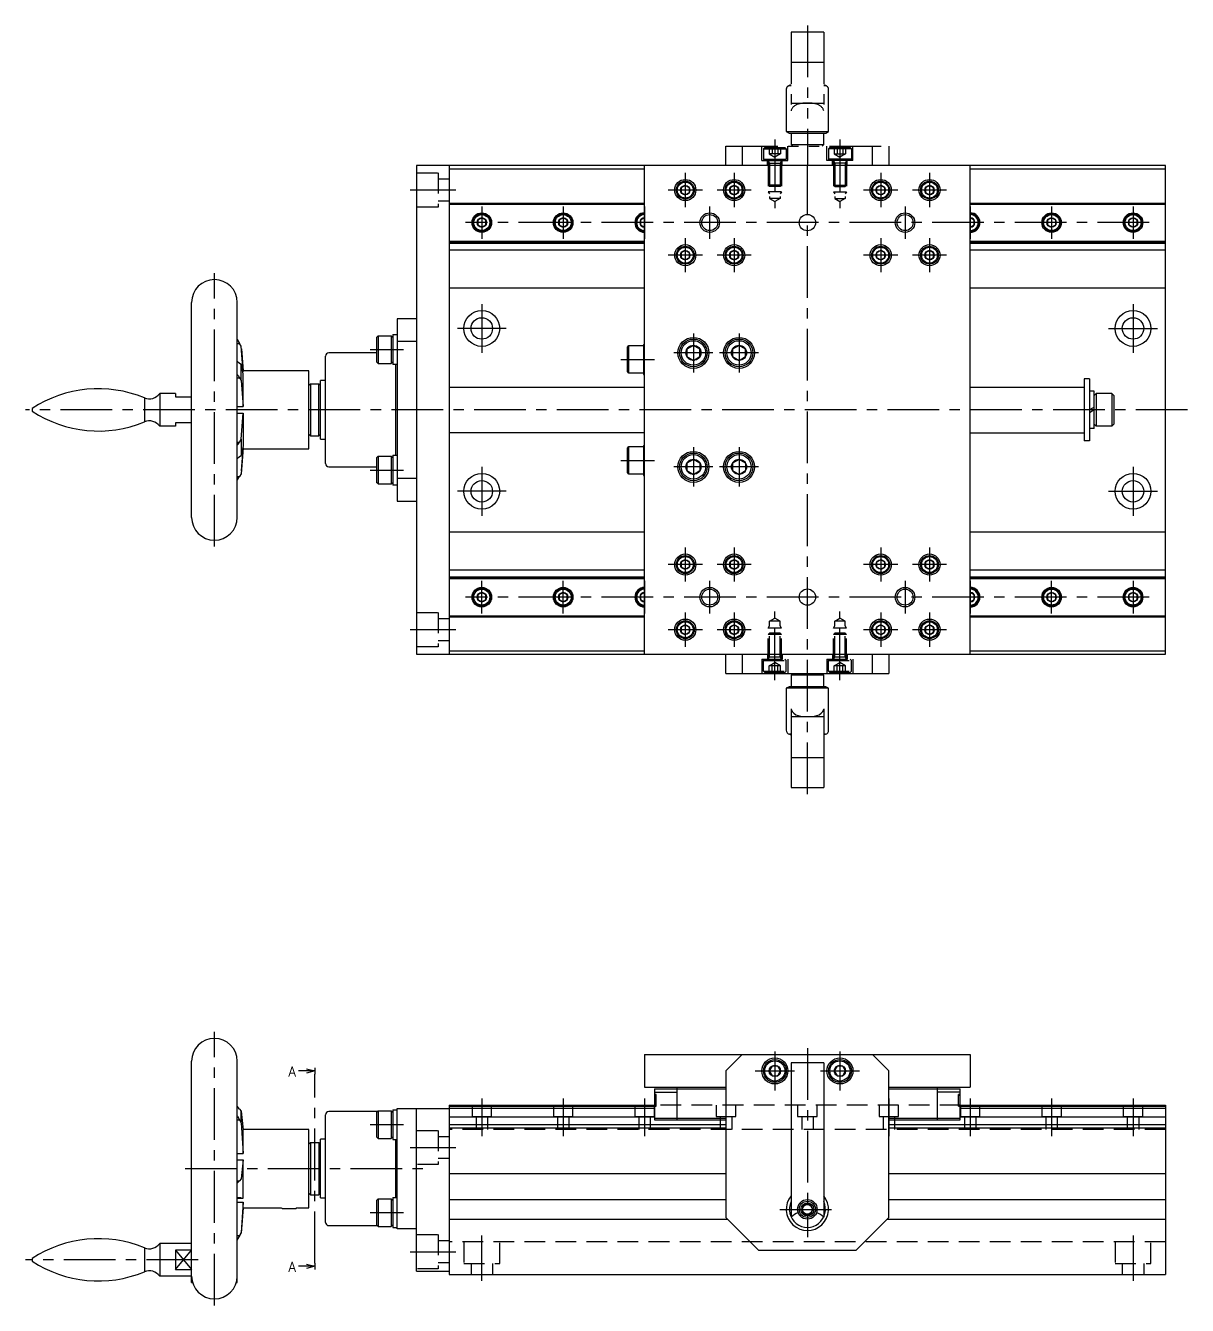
# Model space of a CAD drawing. Extents: x 0 to 714, y -11 to 401.
# Drawn here: x 356.9 to 713.7, y 8 to 401 of the extents above; entities that cross this region are included whole.
import ezdxf

# ---------------------------------------------------------------- set-up
doc = ezdxf.new("R2010")
doc.units = 0
doc.header["$LTSCALE"] = 0.5
for name, pattern in [('CENTER', [50.8, 31.75, -6.35, 6.35, -6.35]), ('DASHED', [19.05, 12.7, -6.35]), ('PHANTOM', [63.5, 31.75, -6.35, 6.35, -6.35, 6.35, -6.35])]:
    doc.linetypes.add(name, pattern=pattern)
for name, color, linetype in [('MSM_CENTER', 1, 'CENTER'), ('MSM_CONTINUOUS', 7, 'CONTINUOUS'), ('MSM_DASHED', 4, 'DASHED'), ('MSM_IMAGINARY', 6, 'PHANTOM'), ('MSM_NARROW', 5, 'CONTINUOUS'), ('MSM_PART_NUMBER', 7, 'CONTINUOUS')]:
    doc.layers.add(name, color=color, linetype=linetype)
doc.styles.get("Standard").update_dxf_attribs({"font": 'txt.shx', "height": 3, "bigfont": 'bigfont.shx'})

msp = doc.modelspace()

# ---------------------------------------------------------------- linework, layer by layer
at = {"layer": 'MSM_CENTER'}
for p, q in [((586.95, 365.99), (586.95, 344.96)), ((606.95, 365.99), (606.95, 344.96)), ((596.95, 164.99), (596.95, 357.99)), ((559.45, 355.74), (559.45, 345.24)), ((574.45, 355.74), (574.45, 345.24)), ((619.45, 355.74), (619.45, 345.24)), ((634.45, 355.74), (634.45, 345.24)), ((488.95, 350.49), (474.95, 350.49)), ((564.7, 350.49), (554.2, 350.49)), ((579.7, 350.49), (569.2, 350.49)), ((624.7, 350.49), (614.2, 350.49)), ((639.7, 350.49), (629.2, 350.49)), ((496.95, 345.49), (496.95, 335.49)), ((521.95, 345.49), (521.95, 335.49)), ((546.95, 345.49), (546.95, 335.49)), ((566.95, 335.49), (566.95, 345.49)), ((626.95, 345.49), (626.95, 335.49)), ((646.95, 345.49), (646.95, 335.49)), ((671.95, 345.49), (671.95, 335.49)), ((696.95, 345.49), (696.95, 335.49)), ((701.95, 340.49), (491.95, 340.49)), ((559.45, 335.74), (559.45, 325.24)), ((574.45, 335.74), (574.45, 325.24)), ((619.45, 335.74), (619.45, 325.24)), ((634.45, 335.74), (634.45, 325.24)), ((564.7, 330.49), (554.2, 330.49)), ((579.7, 330.49), (569.2, 330.49)), ((624.7, 330.49), (614.2, 330.49)), ((639.7, 330.49), (629.2, 330.49)), ((414.85, 240.99), (414.85, 324.99)), ((496.95, 315.49), (496.95, 300.49)), ((696.95, 315.49), (696.95, 300.49)), ((504.45, 307.99), (489.45, 307.99)), ((689.45, 307.99), (704.45, 307.99)), ((561.95, 306.49), (561.95, 294.49)), ((575.95, 306.49), (575.95, 294.49)), ((462.65, 301.49), (472.95, 301.49)), ((567.95, 300.49), (555.95, 300.49)), ((581.95, 300.49), (569.95, 300.49)), ((539.65, 298.49), (549.95, 298.49)), ((713.65, 282.99), (356.85, 282.99)), ((561.95, 271.49), (561.95, 259.49)), ((575.95, 271.49), (575.95, 259.49)), ((539.65, 267.49), (549.95, 267.49)), ((462.65, 264.49), (472.95, 264.49)), ((496.95, 265.49), (496.95, 250.49)), ((567.95, 265.49), (555.95, 265.49)), ((581.95, 265.49), (569.95, 265.49)), ((696.95, 265.49), (696.95, 250.49)), ((504.45, 257.99), (489.45, 257.99)), ((689.45, 257.99), (704.45, 257.99)), ((559.45, 240.74), (559.45, 230.24)), ((574.45, 240.74), (574.45, 230.24)), ((619.45, 240.74), (619.45, 230.24)), ((634.45, 240.74), (634.45, 230.24)), ((564.7, 235.49), (554.2, 235.49)), ((579.7, 235.49), (569.2, 235.49)), ((624.7, 235.49), (614.2, 235.49)), ((639.7, 235.49), (629.2, 235.49)), ((496.95, 220.49), (496.95, 230.49)), ((521.95, 220.49), (521.95, 230.49)), ((546.95, 230.49), (546.95, 220.49)), ((566.95, 220.49), (566.95, 230.49)), ((626.95, 230.49), (626.95, 220.49)), ((646.95, 230.49), (646.95, 220.49)), ((671.95, 220.49), (671.95, 230.49)), ((696.95, 230.49), (696.95, 220.49)), ((701.95, 225.49), (491.95, 225.49)), ((559.45, 220.74), (559.45, 210.24)), ((574.45, 220.74), (574.45, 210.24)), ((586.95, 199.99), (586.95, 221.03)), ((606.95, 199.99), (606.95, 221.03)), ((619.45, 220.74), (619.45, 210.24)), ((634.45, 220.74), (634.45, 210.24)), ((488.95, 215.49), (474.95, 215.49)), ((564.7, 215.49), (554.2, 215.49)), ((579.7, 215.49), (569.2, 215.49)), ((624.7, 215.49), (614.2, 215.49)), ((639.7, 215.49), (629.2, 215.49)), ((414.85, 8), (414.85, 92)), ((596.95, 87), (596.95, 29)), ((586.95, 86), (586.95, 74)), ((606.95, 86), (606.95, 74)), ((445.65, 21), (445.65, 79)), ((580.95, 80), (592.95, 80)), ((600.95, 80), (612.95, 80)), ((496.95, 71.5), (496.95, 60)), ((521.95, 71.5), (521.95, 60)), ((546.95, 71.5), (546.95, 60)), ((571.95, 71.5), (571.95, 60)), ((621.95, 71.5), (621.95, 60)), ((646.95, 71.5), (646.95, 60)), ((671.95, 71.5), (671.95, 60)), ((696.95, 71.5), (696.95, 60)), ((462.65, 63.5), (472.95, 63.5)), ((474.95, 56.5), (488.95, 56.5)), ((405.85, 50), (478.95, 50)), ((462.65, 36.5), (472.95, 36.5)), ((588.45, 37.5), (605.45, 37.5)), ((496.95, 15.5), (496.95, 29.5)), ((696.95, 29.5), (696.95, 15.5)), ((474.95, 24.5), (488.95, 24.5)), ((409.85, 22), (356.85, 22))]:
    msp.add_line(p, q, dxfattribs=at)
at = {"layer": 'MSM_CONTINUOUS'}
for p, q in [((476.95, 357.99), (476.95, 207.99)), ((706.95, 357.99), (476.95, 357.99)), ((486.95, 357.99), (486.95, 207.99)), ((546.95, 207.99), (546.95, 357.99)), ((646.95, 207.99), (646.95, 357.99)), ((706.95, 207.99), (706.95, 357.99)), ((486.95, 356.99), (546.95, 356.99)), ((646.95, 356.99), (706.95, 356.99)), ((559.45, 351.94), (558.2, 351.21)), ((558.2, 351.21), (558.2, 349.77)), ((558.2, 349.77), (559.45, 349.05)), ((560.7, 351.21), (559.45, 351.94)), ((559.45, 349.05), (560.7, 349.77)), ((560.7, 349.77), (560.7, 351.21)), ((574.45, 351.94), (573.2, 351.21)), ((573.2, 351.21), (573.2, 349.77)), ((573.2, 349.77), (574.45, 349.05)), ((575.7, 351.21), (574.45, 351.94)), ((574.45, 349.05), (575.7, 349.77)), ((575.7, 349.77), (575.7, 351.21)), ((619.45, 351.94), (618.2, 351.21)), ((618.2, 351.21), (618.2, 349.77)), ((618.2, 349.77), (619.45, 349.05)), ((620.7, 351.21), (619.45, 351.94)), ((619.45, 349.05), (620.7, 349.77)), ((620.7, 349.77), (620.7, 351.21)), ((634.45, 351.94), (633.2, 351.21)), ((633.2, 351.21), (633.2, 349.77)), ((633.2, 349.77), (634.45, 349.05)), ((635.7, 351.21), (634.45, 351.94)), ((634.45, 349.05), (635.7, 349.77)), ((635.7, 349.77), (635.7, 351.21)), ((486.95, 346.49), (546.95, 346.49)), ((486.95, 346.19), (546.95, 346.19)), ((646.95, 346.49), (706.95, 346.49)), ((646.95, 346.19), (706.95, 346.19)), ((496.95, 341.94), (495.7, 341.21)), ((498.2, 341.21), (496.95, 341.94)), ((521.95, 341.94), (520.7, 341.21)), ((523.2, 341.21), (521.95, 341.94)), ((546.95, 341.94), (545.7, 341.21)), ((648.2, 341.21), (646.95, 341.94)), ((671.95, 341.94), (670.7, 341.21)), ((673.2, 341.21), (671.95, 341.94)), ((696.95, 341.94), (695.7, 341.21)), ((698.2, 341.21), (696.95, 341.94)), ((495.7, 341.21), (495.7, 339.77)), ((495.7, 339.77), (496.95, 339.05)), ((496.95, 339.05), (498.2, 339.77)), ((498.2, 339.77), (498.2, 341.21)), ((520.7, 341.21), (520.7, 339.77)), ((520.7, 339.77), (521.95, 339.05)), ((521.95, 339.05), (523.2, 339.77)), ((523.2, 339.77), (523.2, 341.21)), ((545.7, 341.21), (545.7, 339.77)), ((545.7, 339.77), (546.95, 339.05)), ((646.95, 339.05), (648.2, 339.77)), ((648.2, 339.77), (648.2, 341.21)), ((670.7, 341.21), (670.7, 339.77)), ((670.7, 339.77), (671.95, 339.05)), ((671.95, 339.05), (673.2, 339.77)), ((673.2, 339.77), (673.2, 341.21)), ((695.7, 341.21), (695.7, 339.77)), ((695.7, 339.77), (696.95, 339.05)), ((696.95, 339.05), (698.2, 339.77)), ((698.2, 339.77), (698.2, 341.21)), ((486.95, 334.79), (546.95, 334.79)), ((486.95, 334.49), (546.95, 334.49)), ((486.95, 334.23), (546.95, 334.23)), ((646.95, 334.79), (706.95, 334.79)), ((646.95, 334.49), (706.95, 334.49)), ((646.95, 334.23), (706.95, 334.23)), ((486.95, 332.11), (546.95, 332.11)), ((559.45, 331.94), (558.2, 331.21)), ((558.2, 331.21), (558.2, 329.77)), ((560.7, 331.21), (559.45, 331.94)), ((560.7, 329.77), (560.7, 331.21)), ((574.45, 331.94), (573.2, 331.21)), ((573.2, 331.21), (573.2, 329.77)), ((575.7, 331.21), (574.45, 331.94)), ((575.7, 329.77), (575.7, 331.21)), ((619.45, 331.94), (618.2, 331.21)), ((618.2, 331.21), (618.2, 329.77)), ((620.7, 331.21), (619.45, 331.94)), ((620.7, 329.77), (620.7, 331.21)), ((634.45, 331.94), (633.2, 331.21)), ((633.2, 331.21), (633.2, 329.77)), ((635.7, 331.21), (634.45, 331.94)), ((635.7, 329.77), (635.7, 331.21)), ((646.95, 332.11), (706.95, 332.11)), ((558.2, 329.77), (559.45, 329.05)), ((559.45, 329.05), (560.7, 329.77)), ((573.2, 329.77), (574.45, 329.05)), ((574.45, 329.05), (575.7, 329.77)), ((618.2, 329.77), (619.45, 329.05)), ((619.45, 329.05), (620.7, 329.77)), ((633.2, 329.77), (634.45, 329.05)), ((634.45, 329.05), (635.7, 329.77)), ((486.95, 320.49), (546.95, 320.49)), ((646.95, 320.49), (706.95, 320.49)), ((407.85, 249.99), (407.85, 315.99)), ((421.85, 249.99), (421.85, 315.99)), ((476.95, 310.99), (470.95, 310.99)), ((470.95, 310.99), (470.95, 254.99)), ((421.85, 304.59), (422.54, 303.41)), ((421.85, 303.41), (422.54, 303.41)), ((423.03, 302.58), (422.54, 303.41)), ((465.15, 305.74), (464.65, 305.24)), ((464.65, 305.24), (464.65, 297.74)), ((465.15, 305.74), (465.15, 297.24)), ((465.15, 305.74), (469.15, 305.74)), ((469.15, 305.74), (469.65, 305.24)), ((469.15, 305.74), (469.15, 297.24)), ((469.65, 306.09), (470.95, 306.09)), ((469.65, 306.09), (469.65, 296.89)), ((476.95, 304.01), (470.95, 304.01)), ((541.65, 302.24), (542.15, 302.74)), ((542.15, 302.74), (546.65, 302.74)), ((542.15, 294.24), (542.15, 302.74)), ((546.65, 303.09), (546.95, 303.09)), ((546.65, 303.09), (546.65, 293.89)), ((561.95, 302.8), (559.95, 301.65)), ((563.95, 301.65), (561.95, 302.8)), ((575.95, 302.8), (573.95, 301.65)), ((577.95, 301.65), (575.95, 302.8)), ((423.72, 294.67), (423.03, 302.58)), ((423.11, 301.69), (423.72, 294.99)), ((448.95, 266.49), (448.95, 299.49)), ((464.65, 300.49), (449.95, 300.49)), ((541.65, 294.74), (541.65, 302.24)), ((559.95, 301.65), (559.95, 299.34)), ((559.95, 299.34), (561.95, 298.18)), ((561.95, 298.18), (563.95, 299.34)), ((563.95, 299.34), (563.95, 301.65)), ((573.95, 301.65), (573.95, 299.34)), ((573.95, 299.34), (575.95, 298.18)), ((575.95, 298.18), (577.95, 299.34)), ((577.95, 299.34), (577.95, 301.65)), ((421.85, 297.93), (422.54, 297.31)), ((422.54, 297.31), (423.03, 297)), ((423.72, 294.06), (423.03, 297)), ((423.03, 292.03), (423.03, 297)), ((443.85, 294.99), (423.72, 294.99)), ((423.72, 294.67), (423.72, 294.99)), ((443.85, 270.99), (443.85, 294.99)), ((465.15, 297.24), (464.65, 297.74)), ((465.15, 297.24), (469.15, 297.24)), ((469.15, 297.24), (469.65, 297.74)), ((470.95, 296.89), (469.65, 296.89)), ((470.55, 269.09), (470.55, 296.89)), ((546.65, 298.49), (546.95, 298.66)), ((546.65, 297.74), (546.95, 297.91)), ((421.85, 292.86), (422.54, 292.86)), ((422.13, 293.51), (422.54, 292.86)), ((422.54, 292.86), (423.03, 292.03)), ((423.03, 292.03), (423.72, 283.99)), ((423.57, 294.67), (423.72, 294.67)), ((423.72, 283.99), (423.72, 294.06)), ((444.35, 290.99), (443.85, 290.49)), ((444.35, 290.99), (446.95, 290.99)), ((444.35, 290.99), (444.35, 274.99)), ((446.95, 274.99), (446.95, 290.99)), ((446.95, 290.99), (447.45, 290.49)), ((448.95, 291.99), (447.45, 291.99)), ((447.45, 273.99), (447.45, 291.99)), ((542.15, 294.24), (541.65, 294.74)), ((546.65, 294.24), (542.15, 294.24)), ((546.65, 293.89), (546.95, 293.89)), ((681.95, 292.49), (681.95, 273.49)), ((683.55, 292.49), (681.95, 292.49)), ((683.55, 292.49), (683.55, 273.49)), ((398.06, 287.99), (398.06, 277.99)), ((402.85, 287.99), (398.06, 287.99)), ((402.85, 287.99), (402.85, 286.99)), ((402.85, 286.99), (407.85, 286.99)), ((486.95, 289.99), (546.95, 289.99)), ((646.95, 289.99), (681.95, 289.99)), ((685.05, 288.69), (683.55, 288.69)), ((685.05, 277.29), (685.05, 288.69)), ((685.65, 287.99), (685.05, 287.39)), ((685.65, 287.99), (685.65, 277.99)), ((690.45, 287.99), (685.65, 287.99)), ((690.45, 287.99), (690.45, 277.99)), ((690.45, 287.99), (691.05, 287.39)), ((691.05, 287.39), (691.05, 278.59)), ((358.85, 283.41), (358.85, 282.58)), ((393.32, 286.68), (393.32, 279.3)), ((421.85, 283.99), (423.72, 283.99)), ((685.05, 283.86), (683.55, 282.99)), ((685.05, 282.99), (683.55, 282.13)), ((421.85, 281.99), (423.72, 281.99)), ((423.03, 273.96), (423.72, 281.99)), ((423.72, 281.99), (423.72, 271.93)), ((402.85, 277.99), (398.06, 277.99)), ((407.85, 278.99), (402.85, 278.99)), ((402.85, 278.99), (402.85, 277.99)), ((444.35, 274.99), (443.85, 275.49)), ((446.95, 274.99), (447.45, 275.49)), ((546.95, 275.99), (486.95, 275.99)), ((646.95, 275.99), (681.95, 275.99)), ((685.05, 277.29), (683.55, 277.29)), ((685.65, 277.99), (685.05, 278.59)), ((690.45, 277.99), (685.65, 277.99)), ((690.45, 277.99), (691.05, 278.59)), ((421.85, 273.12), (422.54, 273.12)), ((422.13, 272.47), (422.54, 273.12)), ((422.54, 273.12), (423.03, 273.96)), ((423.03, 273.96), (423.03, 268.98)), ((423.72, 271.93), (423.03, 268.98)), ((423.72, 271.31), (423.03, 263.4)), ((423.57, 271.31), (423.72, 271.31)), ((423.72, 271.31), (423.72, 270.99)), ((444.35, 274.99), (446.95, 274.99)), ((447.45, 273.99), (448.95, 273.99)), ((541.65, 271.24), (542.15, 271.74)), ((541.65, 263.74), (541.65, 271.24)), ((542.15, 271.74), (546.65, 271.74)), ((542.15, 263.24), (542.15, 271.74)), ((546.65, 272.09), (546.95, 272.09)), ((546.65, 272.09), (546.65, 262.89)), ((683.55, 273.49), (681.95, 273.49)), ((421.85, 268.05), (422.54, 268.68)), ((422.54, 268.68), (423.03, 268.98)), ((423.11, 264.29), (423.72, 270.99)), ((423.72, 270.99), (443.85, 270.99)), ((465.15, 268.74), (464.65, 268.24)), ((464.65, 268.24), (464.65, 260.74)), ((465.15, 268.74), (465.15, 260.24)), ((465.15, 268.74), (469.15, 268.74)), ((469.15, 268.74), (469.65, 268.24)), ((469.15, 268.74), (469.15, 260.24)), ((469.65, 269.09), (470.95, 269.09)), ((469.65, 269.09), (469.65, 259.89)), ((546.65, 267.49), (546.95, 267.66)), ((561.95, 267.8), (559.95, 266.65)), ((563.95, 266.65), (561.95, 267.8)), ((575.95, 267.8), (573.95, 266.65)), ((577.95, 266.65), (575.95, 267.8)), ((423.03, 263.4), (422.54, 262.58)), ((449.95, 265.49), (464.65, 265.49)), ((542.15, 263.24), (541.65, 263.74)), ((546.65, 266.74), (546.95, 266.91)), ((559.95, 266.65), (559.95, 264.34)), ((559.95, 264.34), (561.95, 263.18)), ((561.95, 263.18), (563.95, 264.34)), ((563.95, 266.65), (563.95, 264.34)), ((573.95, 266.65), (573.95, 264.34)), ((573.95, 264.34), (575.95, 263.18)), ((575.95, 263.18), (577.95, 264.34)), ((577.95, 266.65), (577.95, 264.34)), ((421.85, 261.39), (422.54, 262.58)), ((421.85, 262.58), (422.54, 262.58)), ((465.15, 260.24), (464.65, 260.74)), ((465.15, 260.24), (469.15, 260.24)), ((469.15, 260.24), (469.65, 260.74)), ((470.95, 259.89), (469.65, 259.89)), ((470.95, 261.97), (476.95, 261.97)), ((546.65, 263.24), (542.15, 263.24)), ((546.65, 262.89), (546.95, 262.89)), ((470.95, 254.99), (476.95, 254.99)), ((486.95, 245.49), (546.95, 245.49)), ((646.95, 245.49), (706.95, 245.49)), ((559.45, 236.94), (558.2, 236.21)), ((558.2, 236.21), (558.2, 234.77)), ((560.7, 236.21), (559.45, 236.94)), ((560.7, 234.77), (560.7, 236.21)), ((574.45, 236.94), (573.2, 236.21)), ((573.2, 236.21), (573.2, 234.77)), ((575.7, 236.21), (574.45, 236.94)), ((575.7, 234.77), (575.7, 236.21)), ((619.45, 236.94), (618.2, 236.21)), ((618.2, 236.21), (618.2, 234.77)), ((620.7, 236.21), (619.45, 236.94)), ((620.7, 234.77), (620.7, 236.21)), ((634.45, 236.94), (633.2, 236.21)), ((633.2, 236.21), (633.2, 234.77)), ((635.7, 236.21), (634.45, 236.94)), ((635.7, 234.77), (635.7, 236.21)), ((486.95, 233.87), (546.95, 233.87)), ((558.2, 234.77), (559.45, 234.05)), ((559.45, 234.05), (560.7, 234.77)), ((573.2, 234.77), (574.45, 234.05)), ((574.45, 234.05), (575.7, 234.77)), ((618.2, 234.77), (619.45, 234.05)), ((619.45, 234.05), (620.7, 234.77)), ((633.2, 234.77), (634.45, 234.05)), ((634.45, 234.05), (635.7, 234.77)), ((646.95, 233.87), (706.95, 233.87)), ((486.95, 231.75), (546.95, 231.75)), ((486.95, 231.49), (546.95, 231.49)), ((486.95, 231.19), (546.95, 231.19)), ((646.95, 231.75), (706.95, 231.75)), ((646.95, 231.49), (706.95, 231.49)), ((646.95, 231.19), (706.95, 231.19)), ((496.95, 226.94), (495.7, 226.21)), ((495.7, 226.21), (495.7, 224.77)), ((495.7, 224.77), (496.95, 224.05)), ((498.2, 226.21), (496.95, 226.94)), ((496.95, 224.05), (498.2, 224.77)), ((498.2, 224.77), (498.2, 226.21)), ((521.95, 226.94), (520.7, 226.21)), ((520.7, 226.21), (520.7, 224.77)), ((520.7, 224.77), (521.95, 224.05)), ((523.2, 226.21), (521.95, 226.94)), ((521.95, 224.05), (523.2, 224.77)), ((523.2, 224.77), (523.2, 226.21)), ((546.95, 226.94), (545.7, 226.21)), ((545.7, 226.21), (545.7, 224.77)), ((545.7, 224.77), (546.95, 224.05)), ((648.2, 226.21), (646.95, 226.94)), ((646.95, 224.05), (648.2, 224.77)), ((648.2, 224.77), (648.2, 226.21)), ((671.95, 226.94), (670.7, 226.21)), ((670.7, 226.21), (670.7, 224.77)), ((670.7, 224.77), (671.95, 224.05)), ((673.2, 226.21), (671.95, 226.94)), ((671.95, 224.05), (673.2, 224.77)), ((673.2, 224.77), (673.2, 226.21)), ((696.95, 226.94), (695.7, 226.21)), ((695.7, 226.21), (695.7, 224.77)), ((695.7, 224.77), (696.95, 224.05)), ((698.2, 226.21), (696.95, 226.94)), ((696.95, 224.05), (698.2, 224.77)), ((698.2, 224.77), (698.2, 226.21)), ((486.95, 219.79), (546.95, 219.79)), ((486.95, 219.49), (546.95, 219.49)), ((559.45, 216.94), (558.2, 216.21)), ((558.2, 216.21), (558.2, 214.77)), ((560.7, 216.21), (559.45, 216.94)), ((560.7, 214.77), (560.7, 216.21)), ((574.45, 216.94), (573.2, 216.21)), ((573.2, 216.21), (573.2, 214.77)), ((575.7, 216.21), (574.45, 216.94)), ((575.7, 214.77), (575.7, 216.21)), ((619.45, 216.94), (618.2, 216.21)), ((618.2, 216.21), (618.2, 214.77)), ((620.7, 216.21), (619.45, 216.94)), ((620.7, 214.77), (620.7, 216.21)), ((634.45, 216.94), (633.2, 216.21)), ((633.2, 216.21), (633.2, 214.77)), ((635.7, 216.21), (634.45, 216.94)), ((635.7, 214.77), (635.7, 216.21)), ((646.95, 219.79), (706.95, 219.79)), ((646.95, 219.49), (706.95, 219.49)), ((558.2, 214.77), (559.45, 214.05)), ((559.45, 214.05), (560.7, 214.77)), ((573.2, 214.77), (574.45, 214.05)), ((574.45, 214.05), (575.7, 214.77)), ((618.2, 214.77), (619.45, 214.05)), ((619.45, 214.05), (620.7, 214.77)), ((633.2, 214.77), (634.45, 214.05)), ((634.45, 214.05), (635.7, 214.77)), ((486.95, 208.99), (546.95, 208.99)), ((646.95, 208.99), (706.95, 208.99)), ((476.95, 207.99), (706.95, 207.99)), ((571.95, 201.99), (571.95, 207.99)), ((576.95, 207.99), (576.95, 201.99)), ((616.95, 201.99), (616.95, 207.99)), ((621.95, 207.99), (621.95, 201.99)), ((571.95, 201.99), (621.95, 201.99)), ((592.45, 201.99), (591.95, 201.49)), ((591.95, 201.49), (591.95, 197.99)), ((601.95, 201.49), (591.95, 201.49)), ((601.95, 201.49), (601.45, 201.99)), ((601.95, 197.99), (601.95, 201.49)), ((591.32, 197.99), (590.45, 197.49)), ((590.45, 197.49), (590.45, 184.63)), ((603.45, 197.49), (590.45, 197.49)), ((602.59, 197.99), (591.32, 197.99)), ((603.45, 197.49), (602.59, 197.99)), ((603.45, 184.63), (603.45, 197.49)), ((591.95, 191.14), (591.95, 166.99)), ((601.95, 188.78), (591.95, 188.78)), ((601.95, 191.14), (601.95, 166.99)), ((591.95, 183.37), (591.42, 183.37)), ((602.48, 183.37), (601.95, 183.37)), ((591.95, 176.21), (601.95, 176.21)), ((591.95, 166.99), (601.95, 166.99)), ((407.85, 15), (407.85, 83)), ((421.85, 15), (421.85, 83)), ((546.95, 85), (546.95, 75)), ((546.95, 85), (646.95, 85)), ((576.95, 85), (571.95, 80)), ((621.95, 80), (616.95, 85)), ((646.95, 85), (646.95, 75)), ((571.95, 80), (571.95, 35)), ((586.09, 81.5), (585.22, 80)), ((585.22, 80), (586.09, 78.5)), ((587.82, 81.5), (586.09, 81.5)), ((588.68, 80), (587.82, 81.5)), ((587.82, 78.5), (588.68, 80)), ((601.95, 82.5), (591.95, 82.5)), ((591.95, 82.5), (591.95, 35.14)), ((601.95, 82.5), (601.95, 35.14)), ((606.09, 81.5), (605.22, 80)), ((605.22, 80), (606.09, 78.5)), ((607.82, 81.5), (606.09, 81.5)), ((608.68, 80), (607.82, 81.5)), ((607.82, 78.5), (608.68, 80)), ((621.95, 35), (621.95, 80)), ((546.95, 75), (571.95, 75)), ((557, 65), (557, 75)), ((586.09, 78.5), (587.82, 78.5)), ((606.09, 78.5), (607.82, 78.5)), ((621.95, 75), (646.95, 75)), ((636.9, 65), (636.9, 75)), ((550, 74.5), (571.95, 74.5)), ((550, 74.5), (550, 65)), ((550, 73.5), (557, 73.5)), ((550.5, 72.8), (550, 72.8)), ((550.5, 72.5), (550, 72.5)), ((550.5, 69.2), (550.5, 72.8)), ((621.95, 74.5), (643.9, 74.5)), ((643.9, 73.5), (636.9, 73.5)), ((643.9, 72.8), (643.4, 72.8)), ((643.4, 69.2), (643.4, 72.8)), ((643.9, 72.5), (643.4, 72.5)), ((643.9, 65), (643.9, 74.5)), ((422.54, 68.26), (421.85, 69.21)), ((422.54, 68.26), (423.03, 67.67)), ((423.03, 67.67), (423.72, 61.96)), ((423.03, 64.05), (423.03, 67.67)), ((464.9, 67.5), (449.95, 67.5)), ((465.15, 67.75), (464.65, 67.25)), ((464.65, 67.25), (464.65, 59.75)), ((465.15, 67.75), (465.15, 59.25)), ((465.15, 67.75), (469.15, 67.75)), ((469.15, 67.75), (469.65, 67.25)), ((469.15, 67.75), (469.15, 59.25)), ((469.65, 68.1), (470.95, 68.1)), ((469.65, 68.1), (469.65, 58.9)), ((470.95, 68.5), (486.95, 68.5)), ((470.95, 31.5), (470.95, 68.5)), ((476.95, 18.5), (476.95, 68.5)), ((486.95, 69.5), (550.5, 69.5)), ((486.95, 69.5), (486.95, 17.5)), ((486.95, 69.2), (550, 69.2)), ((486.95, 68.55), (550, 68.55)), ((550, 69.2), (550.5, 69.2)), ((643.4, 69.5), (706.95, 69.5)), ((643.4, 69.2), (643.9, 69.2)), ((643.9, 69.2), (706.95, 69.2)), ((643.9, 68.55), (706.95, 68.55)), ((706.95, 69.5), (706.95, 17.5)), ((421.85, 65.03), (422.54, 65.03)), ((421.96, 66.08), (422.54, 65.03)), ((422.54, 65.03), (423.03, 64.05)), ((423.03, 64.05), (423.72, 54.65)), ((448.95, 33.5), (448.95, 66.5)), ((486.95, 65.95), (550, 65.95)), ((486.95, 63.5), (571.95, 63.5)), ((550, 65.5), (571.95, 65.5)), ((550, 65), (571.95, 65)), ((621.95, 65.5), (643.9, 65.5)), ((621.95, 65), (643.9, 65)), ((621.95, 63.5), (706.95, 63.5)), ((643.9, 65.95), (706.95, 65.95)), ((443.85, 62), (423.71, 62)), ((423.72, 54.65), (423.72, 61.96)), ((443.85, 38), (443.85, 62)), ((448.95, 59), (447.45, 59)), ((447.45, 41), (447.45, 59)), ((465.15, 59.25), (464.65, 59.75)), ((465.15, 59.25), (469.15, 59.25)), ((469.15, 59.25), (469.65, 59.75)), ((486.95, 62.49), (571.95, 62.49)), ((621.95, 62.49), (706.95, 62.49)), ((444.35, 58), (443.85, 57.5)), ((444.35, 58), (443.85, 57.5)), ((444.35, 58), (444.35, 42)), ((444.35, 58), (446.95, 58)), ((446.95, 58), (446.95, 42)), ((446.95, 58), (447.45, 57.5)), ((469.65, 58.9), (470.95, 58.9)), ((470.55, 41.1), (470.55, 58.9)), ((421.85, 54.65), (423.72, 54.65)), ((421.85, 52.74), (423.72, 52.74)), ((423.72, 52.74), (423.03, 46.87)), ((423.72, 40.91), (423.72, 52.74)), ((486.95, 48.5), (571.95, 48.5)), ((621.95, 48.5), (706.95, 48.5)), ((421.85, 46.25), (422.54, 46.25)), ((423.03, 46.87), (422.54, 46.25)), ((421.85, 40.91), (423.72, 40.91)), ((421.85, 39.74), (423.72, 39.74)), ((423.03, 41.02), (422.54, 41.03)), ((423.03, 41.02), (423.72, 40.91)), ((423.72, 39.74), (423.03, 30.4)), ((423.72, 38), (423.72, 39.74)), ((444.35, 42), (443.85, 42.5)), ((444.35, 42), (446.95, 42)), ((446.95, 42), (447.45, 42.5)), ((447.45, 41), (448.95, 41)), ((465.15, 40.75), (464.65, 40.25)), ((464.65, 40.25), (464.65, 32.75)), ((465.15, 40.75), (465.15, 32.25)), ((465.15, 40.75), (469.15, 40.75)), ((469.15, 40.75), (469.65, 40.25)), ((469.15, 40.75), (469.15, 32.25)), ((469.65, 41.1), (470.95, 41.1)), ((469.65, 41.1), (469.65, 31.9)), ((486.95, 40.5), (571.95, 40.5)), ((621.95, 40.5), (706.95, 40.5)), ((423.72, 38), (423.03, 30.16)), ((423.72, 38), (435.36, 38)), ((435.43, 38.01), (435.8, 37.8)), ((435.8, 37.8), (439.91, 37.8)), ((440.27, 38.01), (439.91, 37.8)), ((440.35, 38), (443.85, 38)), ((596.09, 39), (595.22, 37.5)), ((595.22, 37.5), (596.09, 36)), ((597.82, 39), (596.09, 39)), ((596.09, 36), (597.82, 36)), ((598.68, 37.5), (597.82, 39)), ((597.82, 36), (598.68, 37.5)), ((449.95, 32.5), (464.9, 32.5)), ((465.15, 32.25), (464.65, 32.75)), ((465.15, 32.25), (469.15, 32.25)), ((469.15, 32.25), (469.65, 32.75)), ((469.65, 31.9), (470.95, 31.9)), ((476.95, 31.5), (470.95, 31.5)), ((486.95, 34.5), (572.45, 34.5)), ((571.95, 35), (581.95, 25)), ((611.95, 25), (621.95, 35)), ((621.45, 34.5), (706.95, 34.5)), ((422.54, 29.42), (421.85, 28.11)), ((421.85, 29.42), (422.54, 29.42)), ((423.03, 30.4), (422.54, 29.42)), ((423.03, 30.16), (423.03, 30.4)), ((393.32, 25.69), (393.32, 18.31)), ((398.06, 27), (398.06, 17)), ((407.85, 27), (398.06, 27)), ((407.85, 25), (402.85, 25)), ((402.85, 25), (402.85, 19)), ((581.95, 25), (611.95, 25)), ((358.85, 22.41), (358.85, 21.59)), ((407.85, 17), (398.06, 17)), ((402.85, 19), (407.85, 19)), ((476.95, 18.5), (486.95, 18.5)), ((486.95, 17.5), (706.95, 17.5)), ((407.85, 15), (408.14, 15)), ((421.56, 15), (421.85, 15))]:
    msp.add_line(p, q, dxfattribs=at)
for centre, radius in [((559.45, 350.49), 3.25), ((574.45, 350.49), 3.25), ((619.45, 350.49), 3.25), ((634.45, 350.49), 3.25), ((559.45, 350.49), 2.75), ((559.45, 350.49), 2.45), ((559.45, 350.49), 1.44), ((574.45, 350.49), 2.75), ((574.45, 350.49), 2.45), ((574.45, 350.49), 1.44), ((619.45, 350.49), 2.75), ((619.45, 350.49), 2.45), ((619.45, 350.49), 1.44), ((634.45, 350.49), 2.75), ((634.45, 350.49), 2.45), ((634.45, 350.49), 1.44), ((496.95, 340.49), 3), ((496.95, 340.49), 2.75), ((496.95, 340.49), 2.45), ((496.95, 340.49), 1.44), ((521.95, 340.49), 3), ((521.95, 340.49), 2.75), ((521.95, 340.49), 2.45), ((521.95, 340.49), 1.44), ((566.95, 340.49), 2.46), ((596.95, 340.49), 2.5), ((626.95, 340.49), 2.46), ((671.95, 340.49), 3), ((671.95, 340.49), 2.75), ((671.95, 340.49), 2.45), ((671.95, 340.49), 1.44), ((696.95, 340.49), 3), ((696.95, 340.49), 2.75), ((696.95, 340.49), 2.45), ((696.95, 340.49), 1.44), ((559.45, 330.49), 3.25), ((559.45, 330.49), 2.75), ((559.45, 330.49), 2.45), ((559.45, 330.49), 1.44), ((574.45, 330.49), 3.25), ((574.45, 330.49), 2.75), ((574.45, 330.49), 2.45), ((574.45, 330.49), 1.44), ((619.45, 330.49), 3.25), ((619.45, 330.49), 2.75), ((619.45, 330.49), 2.45), ((619.45, 330.49), 1.44), ((634.45, 330.49), 3.25), ((634.45, 330.49), 2.75), ((634.45, 330.49), 2.45), ((634.45, 330.49), 1.44), ((496.95, 307.99), 5.5), ((496.95, 307.99), 3.3), ((696.95, 307.99), 5.5), ((696.95, 307.99), 3.3), ((561.95, 300.49), 4.75), ((561.95, 300.49), 4.25), ((561.95, 300.49), 3.75), ((561.95, 300.49), 2.31), ((575.95, 300.49), 4.75), ((575.95, 300.49), 4.25), ((575.95, 300.49), 3.75), ((575.95, 300.49), 2.31), ((561.95, 265.49), 4.75), ((561.95, 265.49), 4.25), ((561.95, 265.49), 3.75), ((561.95, 265.49), 2.31), ((575.95, 265.49), 4.75), ((575.95, 265.49), 4.25), ((575.95, 265.49), 3.75), ((575.95, 265.49), 2.31), ((496.95, 257.99), 5.5), ((696.95, 257.99), 5.5), ((496.95, 257.99), 3.3), ((696.95, 257.99), 3.3), ((559.45, 235.49), 3.25), ((559.45, 235.49), 2.75), ((559.45, 235.49), 2.45), ((559.45, 235.49), 1.44), ((574.45, 235.49), 3.25), ((574.45, 235.49), 2.75), ((574.45, 235.49), 2.45), ((574.45, 235.49), 1.44), ((619.45, 235.49), 3.25), ((619.45, 235.49), 2.75), ((619.45, 235.49), 2.45), ((619.45, 235.49), 1.44), ((634.45, 235.49), 3.25), ((634.45, 235.49), 2.75), ((634.45, 235.49), 2.45), ((634.45, 235.49), 1.44), ((496.95, 225.49), 3), ((496.95, 225.49), 2.75), ((496.95, 225.49), 2.45), ((521.95, 225.49), 3), ((521.95, 225.49), 2.75), ((521.95, 225.49), 2.45), ((566.95, 225.49), 2.46), ((596.95, 225.49), 2.5), ((626.95, 225.49), 2.46), ((671.95, 225.49), 3), ((671.95, 225.49), 2.75), ((671.95, 225.49), 2.45), ((696.95, 225.49), 3), ((696.95, 225.49), 2.75), ((696.95, 225.49), 2.45), ((496.95, 225.49), 1.44), ((521.95, 225.49), 1.44), ((671.95, 225.49), 1.44), ((696.95, 225.49), 1.44), ((559.45, 215.49), 3.25), ((559.45, 215.49), 2.75), ((559.45, 215.49), 2.45), ((559.45, 215.49), 1.44), ((574.45, 215.49), 3.25), ((574.45, 215.49), 2.75), ((574.45, 215.49), 2.45), ((574.45, 215.49), 1.44), ((619.45, 215.49), 3.25), ((619.45, 215.49), 2.75), ((619.45, 215.49), 2.45), ((619.45, 215.49), 1.44), ((634.45, 215.49), 3.25), ((634.45, 215.49), 2.75), ((634.45, 215.49), 2.45), ((634.45, 215.49), 1.44), ((586.95, 80), 4), ((586.95, 80), 3.5), ((586.95, 80), 3.1), ((606.95, 80), 4), ((606.95, 80), 3.5), ((606.95, 80), 3.1), ((586.95, 80), 1.73), ((606.95, 80), 1.73), ((596.95, 37.5), 3), ((596.95, 37.5), 2.5), ((596.95, 37.5), 1.5)]:
    msp.add_circle(centre, radius, dxfattribs=at)
for centre, radius, start, end in [((546.95, 340.49), 3, 90, 270), ((546.95, 340.49), 2.75, 90, 270), ((546.95, 340.49), 2.45, 90, 270), ((546.95, 340.49), 1.44, 90, 270), ((646.95, 340.49), 3, 270, 90), ((646.95, 340.49), 2.75, 270, 90), ((646.95, 340.49), 2.45, 270, 90), ((646.95, 340.49), 1.44, 270, 90), ((414.85, 315.99), 7, 0, 180), ((449.95, 299.49), 1, 90, 180), ((420.76, 292.54), 1.68, 35.2304, 49.538), ((379.18, 252.49), 37, 67.5292, 123.3286), ((394.85, 290.38), 4, 247.5292, 323.3617), ((379.18, 313.49), 37, 236.6714, 292.4708), ((394.85, 275.6), 4, 36.6383, 112.4708), ((420.76, 273.44), 1.68, 310.462, 324.7696), ((449.95, 266.49), 1, 180, 270), ((414.85, 249.99), 7, 180, 0), ((546.95, 225.49), 3, 90, 270), ((546.95, 225.49), 2.75, 90, 270), ((546.95, 225.49), 2.45, 90, 270), ((646.95, 225.49), 3, 270, 90), ((646.95, 225.49), 2.75, 270, 90), ((646.95, 225.49), 2.45, 270, 90), ((546.95, 225.49), 1.44, 90, 270), ((646.95, 225.49), 1.44, 270, 90), ((559.45, 215.49), 1.28, 60, 120), ((594.74, 191.93), 2.9, 195.9752, 257.0752), ((596.62, 198.79), 10.01, 255.3277, 271.8838), ((597.28, 198.79), 10.01, 268.1162, 284.6723), ((599.17, 191.93), 2.9, 282.9248, 344.0248), ((591.75, 184.63), 1.3, 180, 255.4299), ((596.95, 204.64), 21.97, 255.4299, 256.8456), ((596.95, 204.64), 21.97, 283.1544, 284.5701), ((602.15, 184.63), 1.3, 284.5701, 0), ((414.85, 83), 7, 0, 180), ((449.95, 66.5), 1, 90, 180), ((420.3, 64.98), 1.99, 33.4499, 38.8816), ((420.28, 48.02), 2.87, 303.1964, 322.0119), ((422.52, 39.71), 1.32, 89.1756, 120.4726), ((596.95, 37.5), 6.5, 140.2849, 39.7151), ((596.95, 37.5), 5.53, 154.7754, 25.2246), ((596.81, 29.89), 7.15, 112.1156, 132.7693), ((597.09, 29.89), 7.15, 47.2307, 67.8844), ((449.95, 33.5), 1, 180, 270), ((379.18, -8.5), 37, 67.5292, 123.3286), ((246.21, 123.62), 200, 331.4254, 332.1391), ((394.85, 29.39), 4, 247.5292, 323.3617), ((379.18, 52.5), 37, 236.6714, 292.4708), ((394.85, 14.61), 4, 36.6383, 112.4708), ((414.85, 17), 7, 180, 0)]:
    msp.add_arc(centre, radius, start, end, dxfattribs=at)
at = {"layer": 'MSM_DASHED'}
for p, q in [((584.95, 357.99), (584.95, 349.99)), ((585.33, 357.99), (585.33, 347.89)), ((588.57, 357.99), (588.57, 347.89)), ((588.95, 357.99), (588.95, 349.99)), ((604.95, 357.99), (604.95, 349.99)), ((605.33, 357.99), (605.33, 347.89)), ((608.57, 357.99), (608.57, 347.89)), ((608.95, 357.99), (608.95, 349.99)), ((476.95, 355.74), (483.55, 355.74)), ((483.55, 355.74), (483.55, 345.24)), ((486.95, 353.79), (483.55, 353.79)), ((588.95, 349.99), (584.95, 349.99)), ((584.95, 349.99), (585.33, 349.34)), ((588.95, 349.99), (588.57, 349.34)), ((604.95, 349.99), (608.95, 349.99)), ((604.95, 349.99), (605.33, 349.34)), ((608.95, 349.99), (608.57, 349.34)), ((483.55, 347.19), (486.95, 347.19)), ((588.57, 347.89), (585.33, 347.89)), ((585.33, 347.89), (586.95, 346.96)), ((588.57, 347.89), (586.95, 346.96)), ((605.33, 347.89), (608.57, 347.89)), ((605.33, 347.89), (606.95, 346.96)), ((608.57, 347.89), (606.95, 346.96)), ((483.55, 345.24), (476.95, 345.24)), ((476.95, 220.74), (483.55, 220.74)), ((483.55, 220.74), (483.55, 210.24)), ((486.95, 218.79), (483.55, 218.79)), ((584.95, 215.99), (585.33, 216.65)), ((585.33, 218.09), (586.95, 219.03)), ((585.33, 207.19), (585.33, 218.09)), ((588.57, 218.09), (585.33, 218.09)), ((588.57, 218.09), (586.95, 219.03)), ((588.57, 207.19), (588.57, 218.09)), ((588.95, 215.99), (588.57, 216.65)), ((604.95, 215.99), (605.33, 216.65)), ((605.33, 218.09), (606.95, 219.03)), ((605.33, 207.19), (605.33, 218.09)), ((608.57, 218.09), (605.33, 218.09)), ((608.57, 218.09), (606.95, 219.03)), ((608.57, 207.19), (608.57, 218.09)), ((608.95, 215.99), (608.57, 216.65)), ((584.95, 206.39), (584.95, 215.99)), ((588.95, 215.99), (584.95, 215.99)), ((585.33, 214.39), (584.95, 214.01)), ((588.95, 214.01), (584.95, 214.01)), ((588.57, 214.39), (585.33, 214.39)), ((588.95, 214.01), (588.57, 214.39)), ((588.95, 206.39), (588.95, 215.99)), ((604.95, 206.39), (604.95, 215.99)), ((608.95, 215.99), (604.95, 215.99)), ((605.33, 214.39), (604.95, 214.01)), ((608.95, 214.01), (604.95, 214.01)), ((608.57, 214.39), (605.33, 214.39)), ((608.95, 214.01), (608.57, 214.39)), ((608.95, 206.39), (608.95, 215.99)), ((483.55, 210.24), (476.95, 210.24)), ((483.55, 212.19), (486.95, 212.19)), ((582.95, 206.39), (590.95, 206.39)), ((582.95, 206.39), (582.95, 201.99)), ((583.85, 206.39), (583.45, 205.99)), ((583.45, 205.99), (590.45, 205.99)), ((583.45, 202.79), (583.45, 205.99)), ((584.7, 207.99), (584.7, 206.39)), ((584.92, 206.49), (585.33, 207.19)), ((584.95, 207.19), (588.95, 207.19)), ((585.22, 204.39), (586.95, 205.39)), ((585.22, 202.39), (585.22, 204.39)), ((588.68, 204.39), (585.22, 204.39)), ((586.09, 202.39), (586.09, 204.39)), ((588.68, 204.39), (586.95, 205.39)), ((587.82, 202.39), (587.82, 204.39)), ((588.98, 206.49), (588.57, 207.19)), ((588.68, 202.39), (588.68, 204.39)), ((589.2, 207.99), (589.2, 206.39)), ((590.45, 205.99), (590.05, 206.39)), ((590.45, 202.79), (590.45, 205.99)), ((590.95, 206.39), (590.95, 201.99)), ((602.95, 206.39), (610.95, 206.39)), ((602.95, 206.39), (602.95, 201.99)), ((603.85, 206.39), (603.45, 205.99)), ((603.45, 205.99), (610.45, 205.99)), ((603.45, 202.79), (603.45, 205.99)), ((604.7, 207.99), (604.7, 206.39)), ((604.92, 206.49), (605.33, 207.19)), ((604.95, 207.19), (608.95, 207.19)), ((605.22, 204.39), (606.95, 205.39)), ((605.22, 202.39), (605.22, 204.39)), ((608.68, 204.39), (605.22, 204.39)), ((606.09, 202.39), (606.09, 204.39)), ((608.68, 204.39), (606.95, 205.39)), ((607.82, 202.39), (607.82, 204.39)), ((608.98, 206.49), (608.57, 207.19)), ((608.68, 202.39), (608.68, 204.39)), ((609.2, 207.99), (609.2, 206.39)), ((610.45, 205.99), (610.05, 206.39)), ((610.45, 202.79), (610.45, 205.99)), ((610.95, 206.39), (610.95, 201.99)), ((583.45, 202.79), (590.45, 202.79)), ((583.85, 202.39), (583.45, 202.79)), ((583.85, 202.39), (590.05, 202.39)), ((590.45, 202.79), (590.05, 202.39)), ((603.45, 202.79), (610.45, 202.79)), ((603.85, 202.39), (603.45, 202.79)), ((603.85, 202.39), (610.05, 202.39)), ((610.45, 202.79), (610.05, 202.39)), ((493.95, 69.5), (493.95, 66)), ((499.95, 66), (499.95, 69.5)), ((518.95, 69.5), (518.95, 66)), ((524.95, 66), (524.95, 69.5)), ((543.95, 69.5), (543.95, 66)), ((549.95, 66), (549.95, 69.5)), ((643.95, 69.5), (550.5, 69.5)), ((568.95, 69.5), (568.95, 66)), ((574.95, 66), (574.95, 69.5)), ((593.95, 69.5), (593.95, 66)), ((599.95, 66), (599.95, 69.5)), ((618.95, 69.5), (618.95, 66)), ((624.95, 66), (624.95, 69.5)), ((643.95, 69.5), (643.95, 66)), ((649.95, 66), (649.95, 69.5)), ((668.95, 69.5), (668.95, 66)), ((674.95, 66), (674.95, 69.5)), ((693.95, 69.5), (693.95, 66)), ((699.95, 66), (699.95, 69.5)), ((493.95, 66), (499.95, 66)), ((495.2, 66), (495.2, 62)), ((498.7, 66), (498.7, 62)), ((518.95, 66), (524.95, 66)), ((520.2, 66), (520.2, 62)), ((523.7, 66), (523.7, 62)), ((543.95, 66), (549.95, 66)), ((545.2, 66), (545.2, 62)), ((548.7, 66), (548.7, 62)), ((568.95, 66), (574.95, 66)), ((570.2, 66), (570.2, 62)), ((573.7, 66), (573.7, 62)), ((593.95, 66), (599.95, 66)), ((595.2, 66), (595.2, 62)), ((598.7, 66), (598.7, 62)), ((618.95, 66), (624.95, 66)), ((620.2, 66), (620.2, 62)), ((623.7, 66), (623.7, 62)), ((643.95, 66), (649.95, 66)), ((645.2, 66), (645.2, 62)), ((648.7, 66), (648.7, 62)), ((668.95, 66), (674.95, 66)), ((670.2, 66), (670.2, 62)), ((673.7, 66), (673.7, 62)), ((693.95, 66), (699.95, 66)), ((695.2, 66), (695.2, 62)), ((698.7, 66), (698.7, 62)), ((476.95, 61.75), (483.55, 61.75)), ((483.55, 61.75), (483.55, 51.25)), ((486.95, 59.8), (483.55, 59.8)), ((706.95, 62), (486.95, 62)), ((483.55, 51.25), (476.95, 51.25)), ((483.55, 53.2), (486.95, 53.2)), ((476.95, 29.75), (483.55, 29.75)), ((483.55, 29.75), (483.55, 19.25)), ((486.95, 27.8), (483.55, 27.8)), ((706.95, 27.5), (486.95, 27.5)), ((491.45, 27.5), (491.45, 20.9)), ((502.45, 20.9), (502.45, 27.5)), ((691.45, 27.5), (691.45, 20.9)), ((702.45, 20.9), (702.45, 27.5)), ((483.55, 21.2), (486.95, 21.2)), ((491.45, 20.9), (502.45, 20.9)), ((493.65, 20.9), (493.65, 17.5)), ((500.25, 20.9), (500.25, 17.5)), ((691.45, 20.9), (702.45, 20.9)), ((693.65, 20.9), (693.65, 17.5)), ((700.25, 20.9), (700.25, 17.5)), ((483.55, 19.25), (476.95, 19.25))]:
    msp.add_line(p, q, dxfattribs=at)
for centre, start, end in [((584.75, 206.59), 270, 0), ((589.15, 206.59), 180, 270), ((604.75, 206.59), 270, 0), ((609.15, 206.59), 180, 270)]:
    msp.add_arc(centre, 0.2, start, end, dxfattribs=at)
at = {"layer": 'MSM_IMAGINARY'}
for p, q in [((596.95, 400.99), (596.95, 357.99)), ((601.95, 398.99), (591.95, 398.99)), ((591.95, 398.99), (591.95, 374.85)), ((601.95, 398.99), (601.95, 374.85)), ((591.95, 389.77), (601.95, 389.77)), ((590.45, 381.35), (590.45, 368.49)), ((591.42, 382.61), (591.95, 382.61)), ((601.95, 382.61), (602.48, 382.61)), ((603.45, 368.49), (603.45, 381.35)), ((591.95, 377.21), (601.95, 377.21)), ((590.45, 368.49), (591.32, 367.99)), ((590.45, 368.49), (603.45, 368.49)), ((591.32, 367.99), (602.59, 367.99)), ((591.95, 367.99), (591.95, 364.49)), ((601.95, 364.49), (601.95, 367.99)), ((602.59, 367.99), (603.45, 368.49)), ((571.95, 357.99), (571.95, 363.99)), ((571.95, 363.99), (621.95, 363.99)), ((576.95, 363.99), (576.95, 357.99)), ((582.95, 359.59), (582.95, 363.99)), ((583.85, 363.59), (583.45, 363.19)), ((583.45, 363.19), (590.45, 363.19)), ((583.45, 363.19), (583.45, 359.99)), ((583.85, 363.59), (590.05, 363.59)), ((585.22, 363.59), (585.22, 361.59)), ((585.22, 361.59), (586.95, 360.59)), ((588.68, 361.59), (585.22, 361.59)), ((586.08, 363.59), (586.08, 361.59)), ((588.68, 361.59), (586.95, 360.59)), ((587.82, 363.59), (587.82, 361.59)), ((588.68, 363.59), (588.68, 361.59)), ((590.45, 363.19), (590.05, 363.59)), ((590.45, 363.19), (590.45, 359.99)), ((590.95, 359.59), (590.95, 363.99)), ((591.95, 364.49), (592.45, 363.99)), ((591.95, 364.49), (601.95, 364.49)), ((601.45, 363.99), (601.95, 364.49)), ((602.95, 359.59), (602.95, 363.99)), ((603.45, 363.19), (603.85, 363.59)), ((610.45, 363.19), (603.45, 363.19)), ((603.45, 363.19), (603.45, 359.99)), ((610.05, 363.59), (603.85, 363.59)), ((605.22, 363.59), (605.22, 361.59)), ((605.22, 361.59), (606.95, 360.59)), ((605.22, 361.59), (608.68, 361.59)), ((606.09, 363.59), (606.09, 361.59)), ((608.68, 361.59), (606.95, 360.59)), ((607.82, 363.59), (607.82, 361.59)), ((608.68, 363.59), (608.68, 361.59)), ((610.05, 363.59), (610.45, 363.19)), ((610.45, 363.19), (610.45, 359.99)), ((610.95, 359.59), (610.95, 363.99)), ((616.95, 357.99), (616.95, 363.99)), ((621.95, 363.99), (621.95, 357.99)), ((582.95, 359.59), (590.95, 359.59)), ((583.85, 359.59), (583.45, 359.99)), ((583.45, 359.99), (590.45, 359.99)), ((584.7, 357.99), (584.7, 359.59)), ((584.92, 359.49), (585.33, 358.79)), ((584.95, 359.59), (584.95, 357.99)), ((584.95, 358.79), (588.95, 358.79)), ((585.33, 358.79), (585.33, 357.99)), ((588.98, 359.49), (588.57, 358.79)), ((588.57, 358.79), (588.57, 357.99)), ((588.95, 359.59), (588.95, 357.99)), ((589.2, 357.99), (589.2, 359.59)), ((590.45, 359.99), (590.05, 359.59)), ((610.95, 359.59), (602.95, 359.59)), ((610.45, 359.99), (603.45, 359.99)), ((603.45, 359.99), (603.85, 359.59)), ((604.7, 357.99), (604.7, 359.59)), ((604.93, 359.49), (605.33, 358.79)), ((604.95, 359.59), (604.95, 357.99)), ((608.95, 358.79), (604.95, 358.79)), ((605.33, 358.79), (605.33, 357.99)), ((608.98, 359.49), (608.57, 358.79)), ((608.57, 358.79), (608.57, 357.99)), ((608.95, 359.59), (608.95, 357.99)), ((609.2, 357.99), (609.2, 359.59)), ((610.05, 359.59), (610.45, 359.99)), ((588.95, 351.97), (584.95, 351.97)), ((585.33, 351.59), (584.95, 351.97)), ((588.57, 351.59), (585.33, 351.59)), ((588.95, 351.97), (588.57, 351.59)), ((604.95, 351.97), (608.95, 351.97)), ((604.95, 351.97), (605.33, 351.59)), ((605.33, 351.59), (608.57, 351.59)), ((608.57, 351.59), (608.95, 351.97))]:
    msp.add_line(p, q, dxfattribs=at)
for centre, radius, start, end in [((591.75, 381.35), 1.3, 104.5701, 180), ((596.95, 361.35), 21.97, 103.1544, 104.5701), ((596.95, 361.35), 21.97, 75.4299, 76.8456), ((602.15, 381.35), 1.3, 360, 75.4299), ((594.73, 374.05), 2.9, 102.9248, 164.0248), ((596.62, 367.19), 10.01, 88.1162, 104.6723), ((597.28, 367.19), 10.01, 75.3277, 91.8838), ((599.17, 374.05), 2.9, 15.9172, 77.0752), ((584.75, 359.39), 0.2, 0, 90), ((589.15, 359.39), 0.2, 90, 180), ((604.75, 359.39), 0.2, 0, 90), ((609.15, 359.39), 0.2, 90, 180)]:
    msp.add_arc(centre, radius, start, end, dxfattribs=at)
at = {"layer": 'MSM_NARROW'}
for p, q in [((402.85, 25), (407.85, 19)), ((402.85, 19), (407.85, 25))]:
    msp.add_line(p, q, dxfattribs=at)
for centre, radius in [((566.95, 340.49), 3), ((626.95, 340.49), 3), ((566.95, 225.49), 3), ((626.95, 225.49), 3), ((596.95, 37.5), 2)]:
    msp.add_circle(centre, radius, dxfattribs=at)
at = {"layer": 'MSM_PART_NUMBER'}
for p, q in [((445.65, 80), (440.65, 80)), ((443.15, 80.67), (445.65, 80)), ((445.65, 80), (443.15, 79.33)), ((445.65, 81), (445.65, 79)), ((445.65, 20), (440.65, 20)), ((443.15, 20.67), (445.65, 20)), ((445.65, 20), (443.15, 19.33)), ((445.65, 21), (445.65, 19))]:
    msp.add_line(p, q, dxfattribs=at)

# ---------------------------------------------------------------- texts
for p in [(437.56, 78.34), (437.56, 18.34)]:
    msp.add_text('A', height=3, dxfattribs=at).set_placement(p)

doc.saveas('drawing.dxf')
